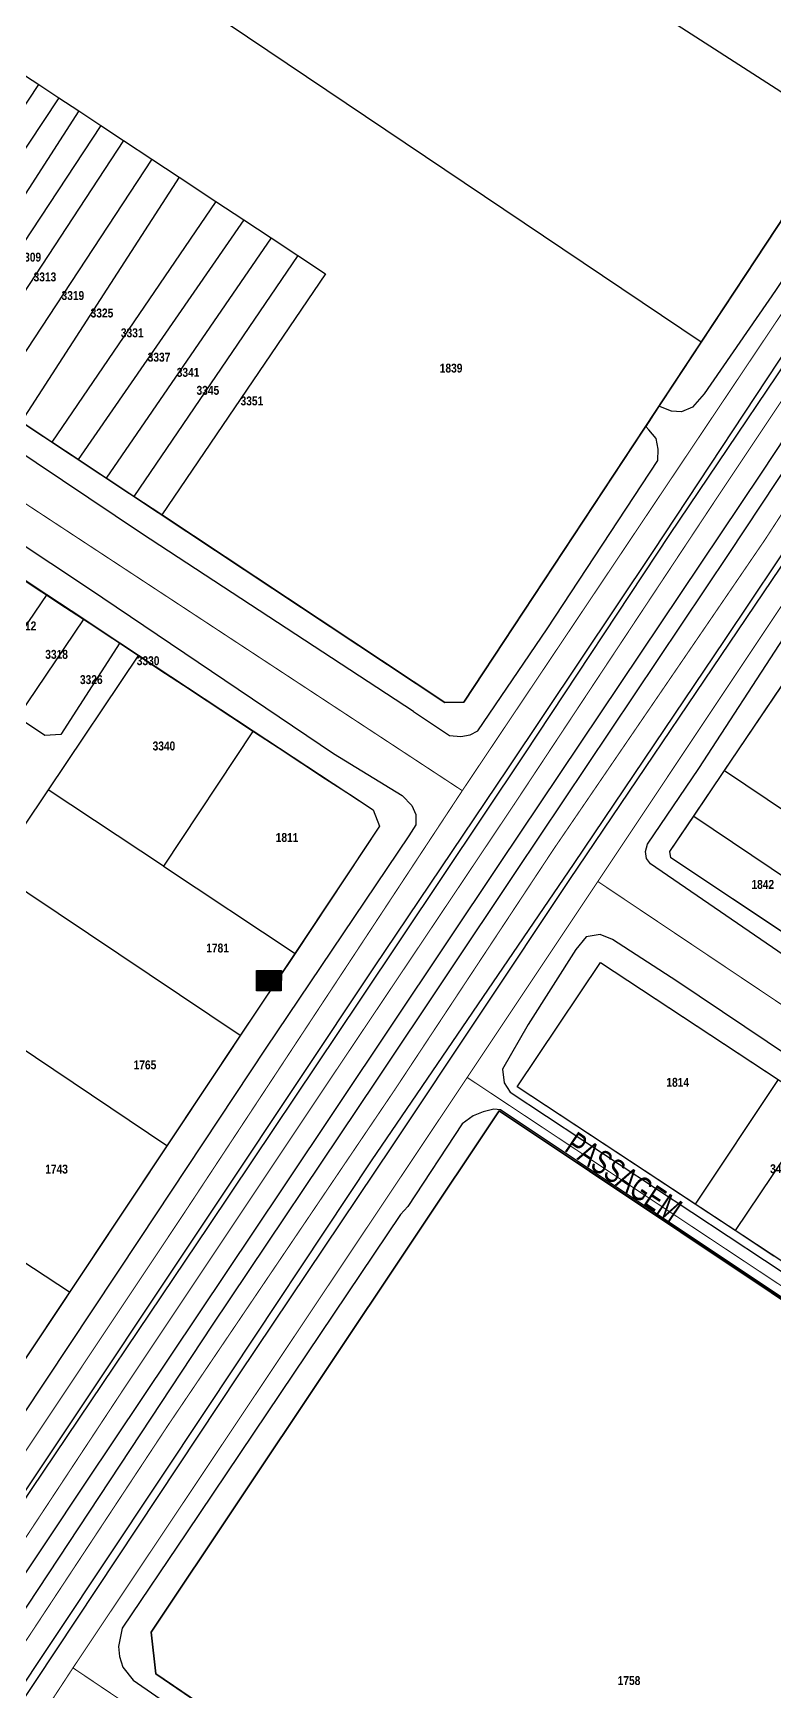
# Model space of a CAD drawing. Extents: x 203136 to 205923, y 4839890 to 4842982.
# Drawn here: x 204720.6 to 204845.6, y 4841287.5 to 4841567.3 of the extents above; entities that cross this region are included whole.
import ezdxf
from ezdxf.enums import TextEntityAlignment as Align

# ---------------------------------------------------------------- set-up
doc = ezdxf.new("R2010")
doc.units = 0
doc.header["$LTSCALE"] = 1.5
doc.header["$MEASUREMENT"] = 0
for name, color, linetype in [('CD_MALHA_LOTES', 40, 'CONTINUOUS'), ('RU-QUADRAS', 210, 'CONTINUOUS'), ('SV-EIXO-RUA-PAV', 20, 'CONTINUOUS'), ('SV-RUA-PAVIM-S-GUIA-C-GUIA', 7, 'CONTINUOUS'), ('SV-TXT-RUA-PAV-S-GUIA-C-GUIA', 7, 'CONTINUOUS'), ('Th_NmrPort', 1, 'CONTINUOUS')]:
    doc.layers.add(name, color=color, linetype=linetype)
doc.styles.add('ARIAL', font='ARIAL.TTF')
doc.styles.get("Standard").update_dxf_attribs({"font": 'swisscbo.ttf'})

msp = doc.modelspace()

# ---------------------------------------------------------------- hatches: boundary and pattern name
at = {"layer": 'SV-RUA-PAVIM-S-GUIA-C-GUIA', "linetype": 'Continuous'}
h = msp.add_hatch(dxfattribs=at)
h.set_pattern_fill('ANSI31', color=256, scale=0.1, style=0)
h.set_pattern_definition([(45, (0.790528, 150.39044), (-0.008838834764832, 0.008838834764832), [])])
h.paths.add_polyline_path([(204758.243226, 4841409.13217), (204762.468233, 4841409.118305), (204762.454359, 4841405.672467), (204758.2571, 4841405.700201)])

# ---------------------------------------------------------------- linework, layer by layer
at = {"layer": 'CD_MALHA_LOTES', "linetype": 'Continuous'}
for p, q in [((204856.89, 4841550.89), (204797.25, 4841589.37)), ((204833.34, 4841515.16), (204728.69, 4841585.56)), ((204718.15, 4841560.88), (204721.54, 4841558.64)), ((204694.33, 4841517.75), (204721.54, 4841558.64)), ((204721.54, 4841558.64), (204724.9, 4841556.42)), ((204724.9, 4841556.42), (204697.78, 4841515.47)), ((204724.9, 4841556.42), (204728.29, 4841554.19)), ((204728.29, 4841554.19), (204701.61, 4841512.93)), ((204728.29, 4841554.19), (204731.98, 4841551.75)), ((204731.98, 4841551.75), (204704.95, 4841510.72)), ((204731.98, 4841551.75), (204735.83, 4841549.2)), ((204856.89, 4841550.89), (204833.34, 4841515.16)), ((204735.83, 4841549.2), (204708.87, 4841508.13)), ((204735.83, 4841549.2), (204740.58, 4841546.07)), ((204740.58, 4841546.07), (204713.61, 4841504.99)), ((204740.58, 4841546.07), (204745.19, 4841543.02)), ((204745.19, 4841543.02), (204718.56, 4841501.7)), ((204745.19, 4841543.02), (204751.42, 4841538.91)), ((204751.42, 4841538.91), (204723.7, 4841498.3)), ((204751.42, 4841538.91), (204756.13, 4841535.8)), ((204756.13, 4841535.8), (204728.16, 4841495.35)), ((204756.13, 4841535.8), (204760.74, 4841532.76)), ((204760.74, 4841532.76), (204732.91, 4841492.2)), ((204760.74, 4841532.76), (204765.22, 4841529.8)), ((204765.22, 4841529.8), (204737.56, 4841489.12)), ((204765.22, 4841529.8), (204769.92, 4841526.69)), ((204769.92, 4841526.69), (204742.27, 4841486)), ((204833.34, 4841515.16), (204793.28, 4841454.39)), ((204723.7, 4841498.3), (204718.56, 4841501.7)), ((204728.16, 4841495.35), (204723.7, 4841498.3)), ((204732.91, 4841492.2), (204728.16, 4841495.35)), ((204737.56, 4841489.12), (204732.91, 4841492.2)), ((204742.27, 4841486), (204737.56, 4841489.12)), ((204790.09, 4841454.32), (204742.27, 4841486)), ((204717.01, 4841476.44), (204722.86, 4841472.58)), ((204722.86, 4841472.58), (204711.65, 4841456.07)), ((204722.86, 4841472.58), (204729.14, 4841468.44)), ((204729.14, 4841468.44), (204717.9, 4841451.89)), ((204729.14, 4841468.44), (204735.19, 4841464.44)), ((204735.19, 4841464.44), (204725.25, 4841448.94)), ((204735.19, 4841464.44), (204738.35, 4841462.36)), ((204738.35, 4841462.36), (204723.1, 4841439.61)), ((204738.35, 4841462.36), (204757.71, 4841449.58)), ((204837.29, 4841442.85), (204846.83, 4841456.98)), ((204722.55, 4841448.78), (204717.9, 4841451.89)), ((204793.28, 4841454.39), (204790.09, 4841454.32)), ((204743.16, 4841379.53), (204636.9, 4841450.68)), ((204725.25, 4841448.94), (204722.55, 4841448.78)), ((204757.71, 4841449.58), (204742.56, 4841426.73)), ((204757.71, 4841449.58), (204777.94, 4841436.22)), ((204832.09, 4841435.15), (204837.29, 4841442.85)), ((204837.29, 4841442.85), (204858.78, 4841428.36)), ((204723.1, 4841439.61), (204713.94, 4841425.98)), ((204742.56, 4841426.73), (204723.1, 4841439.61)), ((204777.94, 4841436.22), (204779.06, 4841433.48)), ((204828.07, 4841429.19), (204832.09, 4841435.15)), ((204832.09, 4841435.15), (204853.5, 4841420.76)), ((204779.06, 4841433.48), (204764.77, 4841412)), ((204742.56, 4841426.73), (204764.77, 4841412)), ((204828.22, 4841428.15), (204828.07, 4841429.19)), ((204849.01, 4841414.3), (204828.22, 4841428.15)), ((204755.53, 4841398.12), (204713.94, 4841425.98)), ((204726.71, 4841354.81), (204636.86, 4841413.87)), ((204764.77, 4841412), (204755.53, 4841398.12)), ((204802.27, 4841389.46), (204816.33, 4841410.46)), ((204816.33, 4841410.46), (204846.36, 4841390.68)), ((204755.53, 4841398.12), (204743.16, 4841379.53)), ((204846.36, 4841390.68), (204832.3, 4841369.68)), ((204832.3, 4841369.68), (204802.27, 4841389.46)), ((204799.23, 4841385.4), (204740.47, 4841297.4)), ((204862.31, 4841343.46), (204799.23, 4841385.4)), ((204853.15, 4841386.21), (204839.09, 4841365.21)), ((204743.16, 4841379.53), (204726.71, 4841354.81)), ((204839.09, 4841365.21), (204832.3, 4841369.68)), ((204845.63, 4841360.91), (204839.09, 4841365.21)), ((204726.71, 4841354.81), (204718.88, 4841343.04)), ((204740.47, 4841297.4), (204741.26, 4841290.4)), ((204741.26, 4841290.4), (204858.8, 4841210.53))]:
    msp.add_line(p, q, dxfattribs=at)
at = {"layer": 'RU-QUADRAS', "color": 6, "linetype": 'Continuous'}
for points in [[(204649.47, 4841547.47), (204790.09, 4841454.32), (204793.28, 4841454.39), (204869.72, 4841570.35), (204869.38, 4841574.05), (204779.55, 4841633.16), (204755.93, 4841601.05), (204754.96, 4841601.73), (204759.97, 4841608.7), (204755.02, 4841612.22), (204773.72, 4841637.11), (204653.31, 4841717.74, -0.0162822597), (204627.88, 4841675.9), (204624.88, 4841677.9), (204651.43, 4841719.08), (204615.15, 4841742.43), (204535.01, 4841624.13)], [(204445.7, 4841489.42, 0.0051653952), (204522.87, 4841605.43, 0.0022577806), (204777.94, 4841436.22), (204779.06, 4841433.48), (204701.51, 4841316.94), (204699.02, 4841316.86), (204637.12, 4841358.38), (204484.94, 4841458.78), (204524.4, 4841518.08), (204521.25, 4841520.21), (204481.77, 4841461.84), (204479.8, 4841462.12), (204446.24, 4841485.79)]]:
    msp.add_lwpolyline(points, format="xyb", close=True, dxfattribs=at)
for points in [[(204828.07, 4841429.19), (204859.89, 4841476.33), (205115.37, 4841304.38), (205086.64, 4841259.09), (205083.39, 4841258.19), (204828.22, 4841428.15)], [(204802.27, 4841389.46), (204816.33, 4841410.46), (204970.28, 4841309.06), (204956.98, 4841287.57)], [(204740.47, 4841297.4), (204799.23, 4841385.4), (204952.23, 4841283.25), (204952.64, 4841281.76), (204890.72, 4841188.84), (204741.26, 4841290.4)]]:
    msp.add_lwpolyline(points, close=True, dxfattribs=at)
at = {"layer": 'SV-EIXO-RUA-PAV', "const_width": 0.18}
for points in [[(204636.86, 4841204.43), (204699.45, 4841298.22), (204704.17, 4841305.29), (204745.53, 4841367.36), (204793.01, 4841439.46), (204884.46, 4841576.03), (204918.82, 4841626.89), (204956.25, 4841683.7), (204996.56, 4841744.09), (205048.95, 4841822.51), (205118.53, 4841926.78), (205163.41, 4841993.28), (205248.14, 4842119.64), (205255.11, 4842132.04), (205261.221997, 4842142.89664)], [(205272.133001, 4842126.503169), (205267.05, 4842118.48), (204899.04, 4841566.14), (204880.01, 4841537.06), (204844.13, 4841481.85), (204808.44, 4841429.6), (204781.62, 4841388.98), (204743.37, 4841332.39), (204695.26, 4841259.44), (204636.86, 4841172.49)], [(205276.595587, 4842116.253883), (205273.08, 4842110.77), (205266.28, 4842100.32), (205184.58, 4841977.59), (205139.49, 4841909.86), (205092.47, 4841839.22), (205050.71, 4841776.49), (204999.21, 4841699.15), (204906.75, 4841561.15), (204883.68, 4841526.38), (204855.81, 4841484.01), (204815.89, 4841424.13), (204793.84, 4841391.05), (204727.29, 4841291.39), (204721.96, 4841283.23), (204636.8618, 4841156.9988)]]:
    msp.add_lwpolyline(points, dxfattribs=at)
at = {"layer": 'SV-EIXO-RUA-PAV', "const_width": 0.18, "flags": 128}
for points in [[(204636.8624, 4841190.2088), (204700.39, 4841284.68), (204735.48, 4841337.91), (204769.79, 4841389.38), (204801.73, 4841437.09), (204836.04, 4841488.95), (204870.74, 4841541), (204891.55, 4841571.07), (204976.4, 4841698.8)], [(204636.87, 4841542.05), (204793.01, 4841439.46)], [(204815.89, 4841424.13), (204977.47, 4841315.89), (205029.04, 4841281.34), (205087.2, 4841242.39)], [(204793.84, 4841391.05), (204956.23, 4841283.34)], [(204727.29, 4841291.39), (204890, 4841181.87), (204941.31, 4841147.33), (204998.39, 4841108.91)]]:
    msp.add_lwpolyline(points, dxfattribs=at)
at = {"layer": 'SV-RUA-PAVIM-S-GUIA-C-GUIA'}
for points in [[(204654.91893, 4841720.742466), (204693.9, 4841695.61), (204744.59, 4841662.09), (204776.81, 4841640.26), (204755.02, 4841612.22), (204759.97, 4841608.7), (204760.96, 4841607.62), (204779.33, 4841633.36), (204782, 4841636.71), (204814.95, 4841614.8), (204848.84, 4841592.42), (204869.14, 4841578.99), (204874.95, 4841575.25), (204876.15, 4841573.85), (204876.7, 4841572.41), (204876.58, 4841570.34), (204870.7, 4841561.33), (204845.87, 4841523.86), (204833.84, 4841506.43), (204831.85, 4841504.18), (204830, 4841503.4), (204828.32, 4841503.53), (204826.216193, 4841504.353365), (204823.967575, 4841500.94227)], [(204784.75, 4841452.8), (204738.86, 4841482.89), (204636.87, 4841551.21)], [(204636.87, 4841535.09), (204654.93, 4841523.05), (204697.7, 4841494.94), (204730.09, 4841473.54), (204771.25, 4841445.76), (204782.88, 4841438.62), (204784.51, 4841436.98), (204785.15, 4841435.45), (204785.19, 4841433.67), (204783.96, 4841431.83), (204759.84, 4841395.97), (204738.58, 4841363.86), (204714.68, 4841327.93), (204704.22, 4841313.09), (204703.15, 4841311.97), (204702.2, 4841311.63), (204700.5, 4841312.31), (204695.67, 4841315.61), (204641.17, 4841351.77), (204636.87, 4841354.64)], [(204784.75, 4841452.8), (204790.84, 4841448.77), (204792.74, 4841448.59), (204794.33, 4841448.88), (204795.63, 4841449.54), (204807.35, 4841466.75), (204826.02, 4841495.19), (204826.1, 4841497.1), (204825.73, 4841498.93), (204824.52, 4841500.35), (204823.967575, 4841500.94227)], [(205044.39, 4841279.83), (205019.02, 4841296.89), (204978.58, 4841323.47), (204958.08, 4841337.56), (204928.55, 4841357), (204873.68, 4841393.58), (204824.76, 4841427.1), (204824.12, 4841428.03), (204823.94, 4841429.18), (204824.26, 4841430.42), (204832.95, 4841443.21), (204847.28, 4841465.26), (204856.44, 4841479.09), (204857.36, 4841479.41), (204859.42, 4841478.65), (204869.23, 4841471.55), (204895.84, 4841453.92), (204937.67, 4841425.75), (204987.36, 4841392.67), (205028, 4841365.47), (205049.7, 4841350.9), (205084.45, 4841325.35), (205114.78, 4841305.27)], [(204953.16, 4841283.22), (204903.9, 4841316.59), (204862.75, 4841343.41), (204799.44, 4841385.6), (204798.35, 4841385.68), (204796.53, 4841385.23), (204794.83, 4841384.57), (204793, 4841383.21), (204783.8, 4841369.29), (204782.58, 4841367.92), (204746.43, 4841314.19), (204735.57, 4841298.09), (204734.99, 4841295), (204735.17, 4841293.34), (204735.73, 4841291.52), (204737.45, 4841289.31), (204804.55, 4841242.93)]]:
    msp.add_lwpolyline(points, dxfattribs=at)
at = {"layer": 'SV-RUA-PAVIM-S-GUIA-C-GUIA', "linetype": 'Continuous'}
for points in [[(204701.65, 4841280.92), (204729.53, 4841322.72), (204762.75, 4841372.42), (204799.33, 4841427.16), (204843.51, 4841493.04), (204869.16, 4841531.87), (204885.88, 4841556.71), (204890.59, 4841563.32), (204891.36, 4841564.1), (204892.5, 4841563.45), (204892.85, 4841562.68), (204892.89, 4841561.73), (204891.02, 4841558.56), (204867.75, 4841524.47), (204838.01, 4841479.49), (204802.04, 4841425.82), (204778.4, 4841390.42), (204750.77, 4841349.23), (204717.86, 4841299.31)], [(204636.86, 4841196.27), (204668.49, 4841243.39), (204694.13, 4841281.9), (204720.26, 4841321.5), (204750.27, 4841366.07), (204775.77, 4841404.1), (204803.55, 4841445.66), (204828.07, 4841482.69), (204855.89, 4841524.01), (204870.6, 4841546.32), (204880.27, 4841560.76), (204879.31, 4841561.42), (204875.49, 4841555.54), (204861.69, 4841534.69), (204850.21, 4841517.74), (204825.17, 4841479.83), (204800.62, 4841443.13), (204778.15, 4841409.7), (204752.49, 4841371.21), (204719.89, 4841322.28), (204693.85, 4841283.03), (204667.24, 4841243.47), (204636.86, 4841198.28)], [(204636.49, 4841165.95), (204637.64, 4841164.95), (204655.14, 4841190.77), (204690.63, 4841243.22), (204717.65, 4841284.09), (204755.31, 4841340.88), (204781.22, 4841379.53), (204811.15, 4841424.45), (204846.68, 4841477.03), (204874.76, 4841518.99), (204896.6, 4841551.5), (204895.61, 4841552.24), (204872.78, 4841517.94), (204837.24, 4841464.78), (204811.85, 4841427.18), (204777.64, 4841376.96), (204749.99, 4841335.37), (204716.01, 4841284.26), (204653.95, 4841191.29), (204636.49, 4841165.95)], [(204758.243226, 4841409.13217), (204762.468233, 4841409.118305), (204762.454359, 4841405.672467), (204758.2571, 4841405.700201), (204758.243226, 4841409.13217)]]:
    msp.add_lwpolyline(points, dxfattribs=at)
at = {"layer": 'SV-RUA-PAVIM-S-GUIA-C-GUIA'}
msp.add_lwpolyline([(204955.54, 4841286.42), (204956.91, 4841286.53), (204957.42, 4841287.26), (204971.91, 4841309.78), (204971.78, 4841311.13), (204971.49, 4841312.09), (204943.39, 4841330.99), (204911.38, 4841352.1), (204871.2, 4841379.09), (204829.23, 4841407.33), (204818.35, 4841414.36), (204816.29, 4841415.18), (204813.93, 4841414.81), (204812.2, 4841412.66), (204804.14, 4841399.97), (204799.8, 4841392.43), (204800.09, 4841390.17), (204801.1, 4841388.55), (204837.87, 4841364.28), (204899.23, 4841323.77)], close=True, dxfattribs=at)

# ---------------------------------------------------------------- texts
at = {"layer": 'SV-TXT-RUA-PAV-S-GUIA-C-GUIA', "style": 'ARIAL', "width": 0.7}
msp.add_text('PASSAGEM', height=4, rotation=326, dxfattribs=at).set_placement((204810.07, 4841378.76))
at = {"layer": 'Th_NmrPort', "color": 1}
for s, p in [('3309', (204718.088554, 4841529.517271)), ('3313', (204720.638554, 4841526.177271)), ('3319', (204725.358554, 4841523.037271)), ('3325', (204730.268554, 4841520.087271)), ('3331', (204735.378554, 4841516.747271)), ('3337', (204739.898554, 4841512.627271)), ('3341', (204744.808554, 4841510.067271)), ('1839', (204789.208554, 4841510.787271)), ('3345', (204748.148554, 4841507.037271)), ('3351', (204755.578554, 4841505.247271)), ('3312', (204717.278554, 4841467.267271)), ('3318', (204722.608554, 4841462.467271)), ('3330', (204738.058554, 4841461.397271)), ('3326', (204728.468554, 4841458.207271)), ('3340', (204740.728554, 4841447.007271)), ('1811', (204761.518554, 4841431.557271)), ('1842', (204841.828554, 4841423.637271)), ('1781', (204749.788554, 4841412.897271)), ('1765', (204737.528554, 4841393.177271)), ('1814', (204827.468554, 4841390.227271)), ('1743', (204722.608554, 4841375.587271)), ('3442', (204844.978554, 4841375.647271)), ('1758', (204819.248554, 4841289.247271))]:
    msp.add_text(s, height=1.5, dxfattribs=at).set_placement(p, align=Align.MIDDLE_LEFT)

doc.saveas('drawing.dxf')
